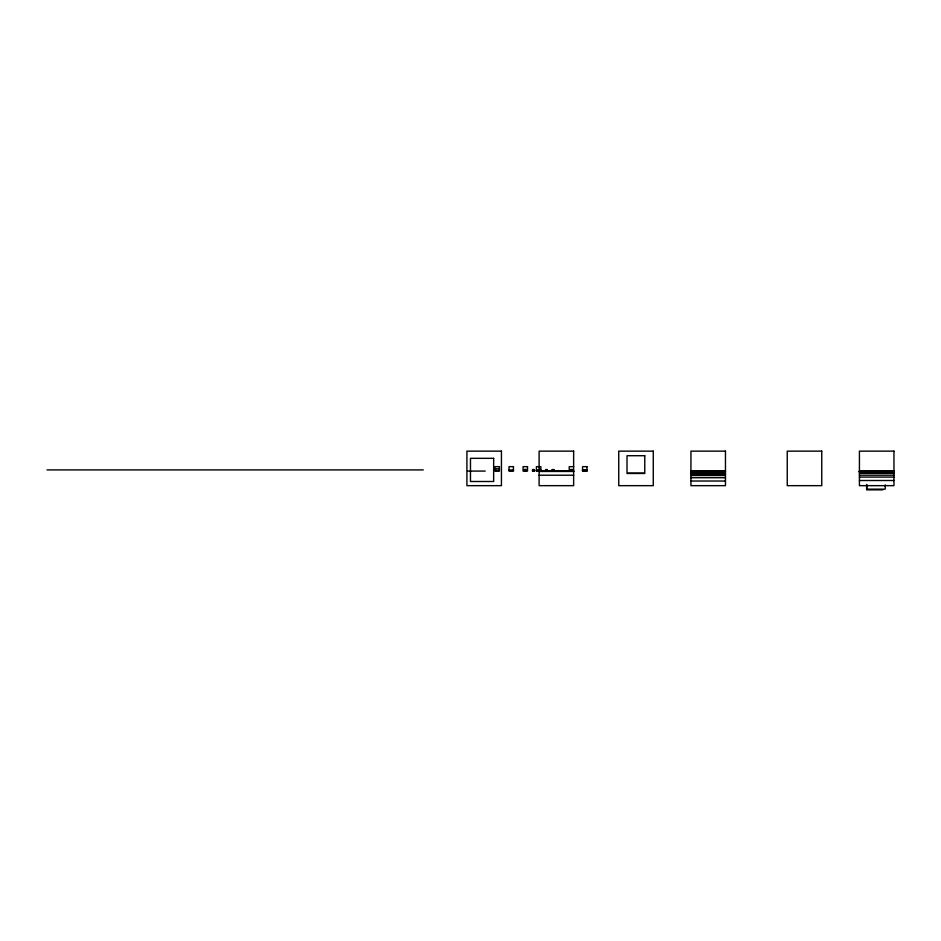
<?xml version="1.0" encoding="UTF-8"?>
<svg xmlns="http://www.w3.org/2000/svg" width="941" height="941" viewBox="0 0 941 941"><rect width="100%" height="100%" fill="white"/><g stroke="black" fill="none" stroke-linecap="round" stroke-linejoin="round"><path stroke-width="1.41" d="M573.657 466.654L569.223 466.654L569.223 471.088M524.549 469.547L526.113 469.5L526.113 471.053L526.078 469.547L524.525 469.606L524.525 471.088M552.273 469.712L553.814 469.712M47.05 469.912L423.274 469.912M524.631 469.853L525.854 469.853L525.854 471.088M539.04 469.853L540.263 469.853L540.263 471.088M552.355 469.853L553.59 469.853M572.022 469.794L570.728 469.794L572.034 469.782L572.022 471.088M532.63 470.03L533.865 470.03M538.958 470.159L540.263 470.065M545.874 470.159L546.792 470.159L546.792 471.088M582.561 470.112L586.996 470.112M509.022 470.229L513.457 470.206M532.559 470.335L534.088 470.335M536.417 470.206L540.852 470.194M545.639 470.229L547.18 470.229M582.561 470.229L586.996 470.335M509.022 470.465L513.457 470.465M532.959 470.453L533.594 470.453M536.417 470.453L540.852 470.547M545.721 470.382L546.956 470.382M582.561 470.453L586.996 470.453M536.417 470.712L540.852 470.712M545.874 470.7L546.792 470.7M582.561 470.653L586.996 470.653M866.802 470.747L885.21 470.747M532.782 470.935L533.7 470.935M536.417 470.9L573.634 470.923M582.561 470.865L586.996 470.865M725.464 470.9L690.941 470.9L725.464 471.123M859.427 470.9L893.95 470.9M467.701 471.088L485.227 471.088M573.657 471.088L536.417 471.088L536.417 466.654L540.852 466.654L540.852 471.088M859.427 471.076L893.95 471.076M539.111 471.276L573.634 471.17M690.941 471.229L725.464 471.347L690.941 471.453M859.427 471.241L893.95 471.241M539.111 471.453L573.634 471.453M859.427 471.417L893.95 471.417M859.427 471.582L893.95 471.582M690.941 471.888L725.464 471.888M859.427 471.759L893.95 471.759M859.427 472.441L893.95 472.441M690.941 473.1L725.464 473.1M628.2 473.135L644.032 473.135M859.427 473.299L893.95 473.299M690.941 474.311L725.464 474.311M539.111 475.217L573.634 475.217M859.427 475.193L893.95 475.193M690.941 475.523L725.464 475.523M859.427 477.075L893.95 477.075M690.941 477.722L725.464 477.722M859.427 480.51L893.95 480.51M690.941 481.027L725.464 481.027M882.834 489.861L866.626 489.861L866.626 484.462M885.21 484.909L885.21 489.155L866.802 489.155L866.802 484.909M572.187 471.088L572.257 469.441L570.611 469.441L570.611 471.088M571.857 470.159L571.857 471.088M571.74 470.406L571.658 471.088M553.814 471.088L553.814 469.547L552.273 469.547L552.355 471.088M552.673 470.453L552.755 471.088M552.508 470.159L552.508 471.088M547.18 471.088L547.18 469.547L545.639 469.547L545.639 471.088M546.956 471.088L546.956 469.853L545.721 469.853L545.874 471.088M546.686 470.453L546.686 471.088M546.121 470.582L546.039 470.453M540.487 471.088L540.487 469.547L538.958 469.547L538.958 471.088M539.875 470.159L539.934 471.088M539.358 470.453L539.358 471.088M533.865 471.088L533.865 469.853L532.63 469.853L532.63 471.088M533.7 470.159L533.594 471.088L532.782 470.159M525.701 470.206L525.584 471.088M524.56 469.5L524.549 471.088M498.377 471.088L498.377 468.771L496.06 468.771L496.06 471.088M501.435 451.139L466.912 451.139L466.912 485.662L501.435 485.662L501.435 451.139M573.634 451.139L539.111 451.139L539.111 485.662L573.634 485.662L573.634 451.139M653.266 451.139L618.743 451.139L618.743 485.662L653.266 485.662L653.266 451.139M725.464 451.139L690.941 451.139L690.941 485.662L725.464 485.662L725.464 451.139M821.752 451.139L787.241 451.139L787.241 485.662L821.752 485.662L821.752 451.139M893.95 451.139L859.427 451.139L859.427 485.662L893.95 485.662L893.95 451.139M644.773 455.715L627.012 455.715L627.012 473.476L644.773 473.476L644.773 455.715M493.649 458.326L470.476 458.326L470.476 481.498L493.649 481.498L493.649 458.326M499.436 466.654L495.001 466.654L495.001 471.088L499.436 471.088L499.436 466.654M513.457 466.654L509.022 466.654L509.022 471.088L513.457 471.088L513.457 466.654M527.513 466.654L523.078 466.654L523.078 471.088L527.513 471.088L527.513 466.654M586.996 466.654L582.561 466.654L582.561 471.088L586.996 471.088L586.996 466.654M534.088 469.547L532.559 469.547L532.559 471.088L534.088 471.088L534.088 469.547"/></g></svg>
